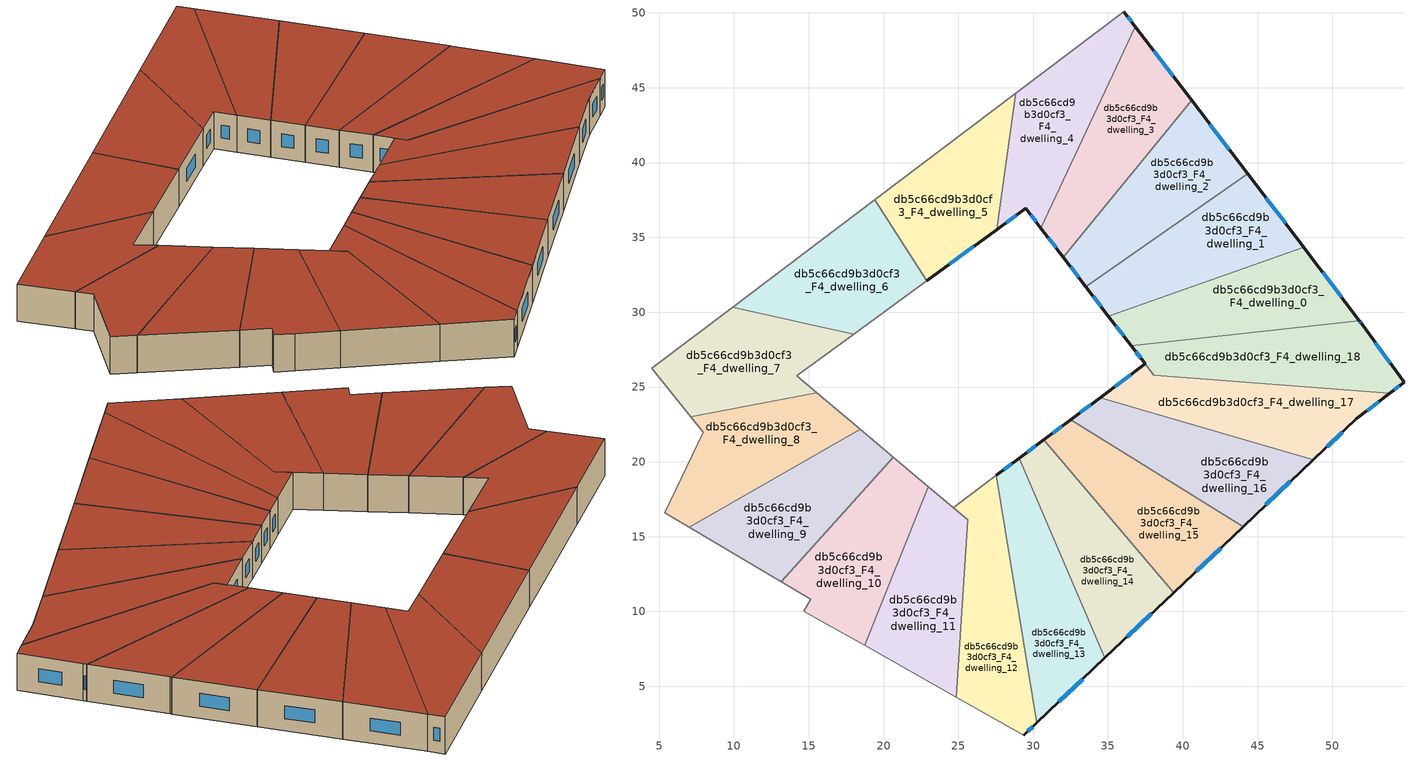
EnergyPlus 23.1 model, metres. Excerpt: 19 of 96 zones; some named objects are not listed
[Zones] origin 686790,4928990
db5c66cd9b3d0cf3_F4_dwelling_0
 floor to db5c66cd9b3d0cf3_F3_dwelling_0 (EU_floor_Construction): 48.17,34.25 51.8,29.43 36.55,27.77 35.04,29.74 48.09,34.36 z12
 wall outside (EU_wall_Construction): 35.04,29.74 36.55,27.77 / 51.8,29.43 48.17,34.25 48.09,34.36 z12:15
 wall to db5c66cd9b3d0cf3_F4_dwelling_18 (EU_wall_Construction): 36.55,27.77 51.8,29.43 z12:15
 wall to db5c66cd9b3d0cf3_F4_dwelling_1 (EU_wall_Construction): 48.09,34.36 35.04,29.74 z12:15
 window (EU_Window_Construction): 35.53,29.1 36.06,28.41 / 50.62,31 49.35,32.68 z12.98:14.02
 roof outside (EU_roof_Construction): 51.8,29.43 48.17,34.25 48.09,34.36 35.04,29.74 36.55,27.77 z15
db5c66cd9b3d0cf3_F4_dwelling_1
 floor to db5c66cd9b3d0cf3_F3_dwelling_1 (EU_floor_Construction): 44.34,39.26 48.09,34.36 35.04,29.74 33.53,31.7 z12
 wall outside (EU_wall_Construction): 33.53,31.7 35.04,29.74 / 48.09,34.36 44.34,39.26 z12:15
 wall to db5c66cd9b3d0cf3_F4_dwelling_2 (EU_wall_Construction): 44.34,39.26 33.53,31.7 z12:15
 window (EU_Window_Construction): 34.02,31.06 34.55,30.38 / 46.87,35.95 45.56,37.67 z12.98:14.02
 roof outside (EU_roof_Construction): 48.09,34.36 44.34,39.26 33.53,31.7 35.04,29.74 z15
db5c66cd9b3d0cf3_F4_dwelling_10
 floor to db5c66cd9b3d0cf3_F3_dwelling_10 (EU_floor_Construction): 22.99,18.33 18.75,7.72 15.98,9.28 14.68,10.02 15.14,10.8 13.18,11.97 20.64,20.31 z12
 wall to db5c66cd9b3d0cf3_F4_dwelling_9 (EU_wall_Construction): 20.64,20.31 13.18,11.97 z12:15
 wall adiabatic (EU_wall_Construction): 22.99,18.33 20.64,20.31 / 13.18,11.97 15.14,10.8 14.68,10.02 15.98,9.28 18.75,7.72 z12:15
 wall to db5c66cd9b3d0cf3_F4_dwelling_11 (EU_wall_Construction): 18.75,7.72 22.99,18.33 z12:15
 roof outside (EU_roof_Construction): 18.75,7.72 22.99,18.33 20.64,20.31 13.18,11.97 15.14,10.8 14.68,10.02 15.98,9.28 z15
db5c66cd9b3d0cf3_F4_dwelling_11
 floor to db5c66cd9b3d0cf3_F3_dwelling_11 (EU_floor_Construction): 25.62,16.11 24.85,4.28 18.75,7.72 22.99,18.33 z12
 wall adiabatic (EU_wall_Construction): 18.75,7.72 24.85,4.28 / 25.62,16.11 22.99,18.33 z12:15
 wall to db5c66cd9b3d0cf3_F4_dwelling_12 (EU_wall_Construction): 24.85,4.28 25.62,16.11 z12:15
 roof outside (EU_roof_Construction): 24.85,4.28 25.62,16.11 22.99,18.33 18.75,7.72 z15
db5c66cd9b3d0cf3_F4_dwelling_12
 floor to db5c66cd9b3d0cf3_F3_dwelling_12 (EU_floor_Construction): 27.55,19.1 30.24,2.55 29.37,1.72 24.85,4.28 25.62,16.11 24.65,16.93 z12
 wall outside (EU_wall_Construction): 29.37,1.72 30.24,2.55 z12:15
 wall adiabatic (EU_wall_Construction): 27.55,19.1 24.65,16.93 25.62,16.11 / 24.85,4.28 29.37,1.72 z12:15
 wall to db5c66cd9b3d0cf3_F4_dwelling_13 (EU_wall_Construction): 30.24,2.55 27.55,19.1 z12:15
 window (EU_Window_Construction): 29.65,1.99 29.96,2.28 z12.98:14.02
 roof outside (EU_roof_Construction): 30.24,2.55 27.55,19.1 24.65,16.93 25.62,16.11 24.85,4.28 29.37,1.72 z15
db5c66cd9b3d0cf3_F4_dwelling_13
 floor to db5c66cd9b3d0cf3_F3_dwelling_13 (EU_floor_Construction): 29.07,20.24 34.8,6.89 30.24,2.55 27.55,19.1 z12
 wall outside (EU_wall_Construction): 29.07,20.24 27.55,19.1 / 30.24,2.55 34.8,6.89 z12:15
 wall to db5c66cd9b3d0cf3_F4_dwelling_14 (EU_wall_Construction): 34.8,6.89 29.07,20.24 z12:15
 window (EU_Window_Construction): 28.58,19.87 28.04,19.47 / 31.73,3.96 33.32,5.48 z12.98:14.02
 roof outside (EU_roof_Construction): 34.8,6.89 29.07,20.24 27.55,19.1 30.24,2.55 z15
db5c66cd9b3d0cf3_F4_dwelling_14
 floor to db5c66cd9b3d0cf3_F3_dwelling_14 (EU_floor_Construction): 30.72,21.48 39.4,11.26 34.8,6.89 29.07,20.24 z12
 wall outside (EU_wall_Construction): 30.72,21.48 29.07,20.24 / 34.8,6.89 39.4,11.26 z12:15
 wall to db5c66cd9b3d0cf3_F4_dwelling_15 (EU_wall_Construction): 39.4,11.26 30.72,21.48 z12:15
 window (EU_Window_Construction): 30.18,21.08 29.61,20.65 / 36.3,8.31 37.9,9.84 z12.98:14.02
 roof outside (EU_roof_Construction): 39.4,11.26 30.72,21.48 29.07,20.24 34.8,6.89 z15
db5c66cd9b3d0cf3_F4_dwelling_15
 floor to db5c66cd9b3d0cf3_F3_dwelling_15 (EU_floor_Construction): 44.04,15.67 39.4,11.26 30.72,21.48 32.51,22.82 z12
 wall outside (EU_wall_Construction): 32.51,22.82 30.72,21.48 / 39.4,11.26 44.04,15.67 z12:15
 wall to db5c66cd9b3d0cf3_F4_dwelling_16 (EU_wall_Construction): 44.04,15.67 32.51,22.82 z12:15
 window (EU_Window_Construction): 31.93,22.38 31.3,21.91 / 40.9,12.7 42.53,14.24 z12.98:14.02
 roof outside (EU_roof_Construction): 44.04,15.67 32.51,22.82 30.72,21.48 39.4,11.26 z15
db5c66cd9b3d0cf3_F4_dwelling_16
 floor to db5c66cd9b3d0cf3_F3_dwelling_16 (EU_floor_Construction): 48.72,20.13 44.04,15.67 32.51,22.82 34.47,24.29 z12
 wall outside (EU_wall_Construction): 34.47,24.29 32.51,22.82 / 44.04,15.67 48.72,20.13 z12:15
 wall to db5c66cd9b3d0cf3_F4_dwelling_17 (EU_wall_Construction): 48.72,20.13 34.47,24.29 z12:15
 window (EU_Window_Construction): 33.84,23.81 33.15,23.3 / 45.56,17.12 47.2,18.68 z12.98:14.02
 roof outside (EU_roof_Construction): 48.72,20.13 34.47,24.29 32.51,22.82 44.04,15.67 z15
db5c66cd9b3d0cf3_F4_dwelling_17
 floor to db5c66cd9b3d0cf3_F3_dwelling_17 (EU_floor_Construction): 53.85,24.59 51.59,22.86 48.72,20.13 34.47,24.29 37.49,26.54 38.08,25.78 z12
 wall outside (EU_wall_Construction): 37.49,26.54 34.47,24.29 / 48.72,20.13 51.59,22.86 53.85,24.59 z12:15
 wall to db5c66cd9b3d0cf3_F4_dwelling_18 (EU_wall_Construction): 53.85,24.59 38.08,25.78 37.49,26.54 z12:15
 window (EU_Window_Construction): 36.51,25.81 35.46,25.02 / 52.33,23.42 53.11,24.03 / 49.66,21.02 50.66,21.98 z12.98:14.02
 roof outside (EU_roof_Construction): 51.59,22.86 53.85,24.59 38.08,25.78 37.49,26.54 34.47,24.29 48.72,20.13 z15
db5c66cd9b3d0cf3_F4_dwelling_18
 floor to db5c66cd9b3d0cf3_F3_dwelling_18 (EU_floor_Construction): 51.96,29.21 54.79,25.31 53.85,24.59 38.08,25.78 36.55,27.77 51.8,29.43 z12
 wall outside (EU_wall_Construction): 53.85,24.59 54.79,25.31 51.96,29.21 51.8,29.43 / 36.55,27.77 37.49,26.54 z12:15
 window (EU_Window_Construction): 51.91,29.28 51.85,29.36 / 53.87,26.58 52.88,27.94 / 54.16,24.82 54.48,25.08 / 36.85,27.37 37.18,26.94 z12.98:14.02
 roof outside (EU_roof_Construction): 54.79,25.31 51.96,29.21 51.8,29.43 36.55,27.77 38.08,25.78 53.85,24.59 z15
db5c66cd9b3d0cf3_F4_dwelling_2
 floor to db5c66cd9b3d0cf3_F3_dwelling_2 (EU_floor_Construction): 40.59,44.17 44.34,39.26 33.53,31.7 32.03,33.66 z12
 wall outside (EU_wall_Construction): 32.03,33.66 33.53,31.7 / 44.34,39.26 40.59,44.17 z12:15
 wall to db5c66cd9b3d0cf3_F4_dwelling_3 (EU_wall_Construction): 40.59,44.17 32.03,33.66 z12:15
 window (EU_Window_Construction): 32.52,33.03 33.04,32.34 / 43.12,40.86 41.81,42.57 z12.98:14.02
 roof outside (EU_roof_Construction): 44.34,39.26 40.59,44.17 32.03,33.66 33.53,31.7 z15
db5c66cd9b3d0cf3_F4_dwelling_3
 floor to db5c66cd9b3d0cf3_F3_dwelling_3 (EU_floor_Construction): 36.84,49.07 40.59,44.17 32.03,33.66 30.53,35.62 z12
 wall outside (EU_wall_Construction): 30.53,35.62 32.03,33.66 / 40.59,44.17 36.84,49.07 z12:15
 wall to db5c66cd9b3d0cf3_F4_dwelling_4 (EU_wall_Construction): 36.84,49.07 30.53,35.62 z12:15
 window (EU_Window_Construction): 31.01,34.98 31.54,34.3 / 39.37,45.76 38.06,47.47 z12.98:14.02
 roof outside (EU_roof_Construction): 32.03,33.66 40.59,44.17 36.84,49.07 30.53,35.62 z15
db5c66cd9b3d0cf3_F4_dwelling_4
 floor to db5c66cd9b3d0cf3_F3_dwelling_4 (EU_floor_Construction): 36.06,50.08 36.84,49.07 30.53,35.62 29.51,36.94 27.56,35.51 28.84,44.63 z12
 wall outside (EU_wall_Construction): 27.56,35.51 29.51,36.94 30.53,35.62 / 36.84,49.07 36.06,50.08 z12:15
 wall to db5c66cd9b3d0cf3_F4_dwelling_5 (EU_wall_Construction): 28.84,44.63 27.56,35.51 z12:15
 wall adiabatic (EU_wall_Construction): 36.06,50.08 28.84,44.63 z12:15
 window (EU_Window_Construction): 29.84,36.51 30.2,36.05 / 28.19,35.98 28.88,36.48 / 36.58,49.4 36.31,49.75 z12.98:14.02
 roof outside (EU_roof_Construction): 30.53,35.62 36.84,49.07 36.06,50.08 28.84,44.63 27.56,35.51 29.51,36.94 z15
db5c66cd9b3d0cf3_F4_dwelling_5
 floor to db5c66cd9b3d0cf3_F3_dwelling_5 (EU_floor_Construction): 28.84,44.63 27.56,35.51 22.87,32.09 19.43,37.52 z12
 wall outside (EU_wall_Construction): 22.87,32.09 27.56,35.51 z12:15
 wall to db5c66cd9b3d0cf3_F4_dwelling_6 (EU_wall_Construction): 19.43,37.52 22.87,32.09 z12:15
 wall adiabatic (EU_wall_Construction): 28.84,44.63 19.43,37.52 z12:15
 window (EU_Window_Construction): 24.4,33.2 26.04,34.4 z12.98:14.02
 roof outside (EU_roof_Construction): 27.56,35.51 28.84,44.63 19.43,37.52 22.87,32.09 z15
db5c66cd9b3d0cf3_F4_dwelling_6
 floor to db5c66cd9b3d0cf3_F3_dwelling_6 (EU_floor_Construction): 19.43,37.52 22.87,32.09 18.01,28.53 9.93,30.35 z12
 wall adiabatic (EU_wall_Construction): 18.01,28.53 22.87,32.09 / 19.43,37.52 9.93,30.35 z12:15
 wall to db5c66cd9b3d0cf3_F4_dwelling_7 (EU_wall_Construction): 9.93,30.35 18.01,28.53 z12:15
 roof outside (EU_roof_Construction): 22.87,32.09 19.43,37.52 9.93,30.35 18.01,28.53 z15
db5c66cd9b3d0cf3_F4_dwelling_7
 floor to db5c66cd9b3d0cf3_F3_dwelling_7 (EU_floor_Construction): 18.01,28.53 14.2,25.74 15.55,24.61 7.13,23 4.49,26.24 9.93,30.35 z12
 wall adiabatic (EU_wall_Construction): 15.55,24.61 14.2,25.74 18.01,28.53 / 9.93,30.35 4.49,26.24 7.13,23 z12:15
 wall to db5c66cd9b3d0cf3_F4_dwelling_8 (EU_wall_Construction): 7.13,23 15.55,24.61 z12:15
 roof outside (EU_roof_Construction): 15.55,24.61 14.2,25.74 18.01,28.53 9.93,30.35 4.49,26.24 7.13,23 z15
db5c66cd9b3d0cf3_F4_dwelling_8
 floor to db5c66cd9b3d0cf3_F3_dwelling_8 (EU_floor_Construction): 18.45,22.16 7.03,15.62 5.38,16.6 7.96,21.97 7.13,23 15.55,24.61 z12
 wall adiabatic (EU_wall_Construction): 7.13,23 7.96,21.97 5.38,16.6 7.03,15.62 / 18.45,22.16 15.55,24.61 z12:15
 wall to db5c66cd9b3d0cf3_F4_dwelling_9 (EU_wall_Construction): 7.03,15.62 18.45,22.16 z12:15
 roof outside (EU_roof_Construction): 18.45,22.16 15.55,24.61 7.13,23 7.96,21.97 5.38,16.6 7.03,15.62 z15
db5c66cd9b3d0cf3_F4_dwelling_9
 floor to db5c66cd9b3d0cf3_F3_dwelling_9 (EU_floor_Construction): 20.64,20.31 13.18,11.97 7.03,15.62 18.45,22.16 z12
 wall adiabatic (EU_wall_Construction): 20.64,20.31 18.45,22.16 / 7.03,15.62 13.18,11.97 z12:15
 roof outside (EU_roof_Construction): 13.18,11.97 20.64,20.31 18.45,22.16 7.03,15.62 z15
[Building]
EU S2 Campaign: North Axis=0; Terrain=City; Solar Distribution=FullExterior
[Site:Location]
Bologna: Latitude=44.5; Longitude=11.25; Time Zone=1; Elevation=37
[SizingPeriod:WeatherFileDays]
AnnualSizingPeriod: Begin Month=1; Begin Day of Month=1; End Month=12; End Day of Month=31; Day of Week for Start Day=Monday; Use Weather File Daylight Saving Period=No; Use Weather File Rain and Snow Indicators=No
[MATERIAL]
EU_InternalMass_Material: Roughness=MediumRough; Thickness=0.1; Conductivity=1; Density=1800; Specific Heat=900; Thermal Absorptance=0.9; Solar Absorptance=0.7; Visible Absorptance=0.7
[MATERIAL:NOMASS] Roughness=MediumRough; Thermal Absorptance=0.9; Solar Absorptance=0.7; Visible Absorptance=0.7
Name | Thermal Resistance
EU_wall_NoMass | 0.905828
EU_roof_NoMass | 0.37593
EU_floor_NoMass | 0.67114
[WINDOWMATERIAL:SIMPLEGLAZINGSYSTEM]
EU_Window_SimpleGlazing: UFactor=4.52486; Solar Heat Gain Coefficient=0.85; Visible Transmittance=0.85
[CONSTRUCTION]
EU_wall_Construction: EU_wall_NoMass
EU_roof_Construction: EU_roof_NoMass
EU_floor_Construction: EU_floor_NoMass
EU_Window_Construction: EU_Window_SimpleGlazing
EU_InternalMass_Construction: EU_InternalMass_Material
[ZONE] Type=1; Multiplier=1; Ceiling Height=autocalculate; Floor Area=autocalculate; Part of Total Floor Area=Yes
Name | Volume
db5c66cd9b3d0cf3_F4_dwelling_0; db5c66cd9b3d0cf3_F4_dwelling_9 | 170.924
db5c66cd9b3d0cf3_F4_dwelling_1; db5c66cd9b3d0cf3_F4_dwelling_15 | 170.938
db5c66cd9b3d0cf3_F4_dwelling_10; db5c66cd9b3d0cf3_F4_dwelling_14 | 170.908
db5c66cd9b3d0cf3_F4_dwelling_11 | 168.417
db5c66cd9b3d0cf3_F4_dwelling_12 | 173.427
db5c66cd9b3d0cf3_F4_dwelling_13; db5c66cd9b3d0cf3_F4_dwelling_7 | 170.931
db5c66cd9b3d0cf3_F4_dwelling_16 | 170.922
db5c66cd9b3d0cf3_F4_dwelling_17 | 172.486
db5c66cd9b3d0cf3_F4_dwelling_18 | 169.352
db5c66cd9b3d0cf3_F4_dwelling_2 | 170.917
db5c66cd9b3d0cf3_F4_dwelling_3 | 170.884
db5c66cd9b3d0cf3_F4_dwelling_4 | 170.932
db5c66cd9b3d0cf3_F4_dwelling_5 | 170.919
db5c66cd9b3d0cf3_F4_dwelling_6 | 170.921
db5c66cd9b3d0cf3_F4_dwelling_8 | 170.897
[INTERNALMASS] Construction=EU_InternalMass_Construction
Name | Zone or ZoneList | Surface Area
db5c66cd9b3d0cf3_F4_dwelling_0_EU_InternalMass | db5c66cd9b3d0cf3_F4_dwelling_0 | 56.9746
db5c66cd9b3d0cf3_F4_dwelling_1_EU_InternalMass | db5c66cd9b3d0cf3_F4_dwelling_1 | 56.9793
db5c66cd9b3d0cf3_F4_dwelling_2_EU_InternalMass | db5c66cd9b3d0cf3_F4_dwelling_2 | 56.9725
db5c66cd9b3d0cf3_F4_dwelling_3_EU_InternalMass | db5c66cd9b3d0cf3_F4_dwelling_3 | 56.9611
db5c66cd9b3d0cf3_F4_dwelling_4_EU_InternalMass | db5c66cd9b3d0cf3_F4_dwelling_4 | 56.9773
db5c66cd9b3d0cf3_F4_dwelling_5_EU_InternalMass | db5c66cd9b3d0cf3_F4_dwelling_5 | 56.973
db5c66cd9b3d0cf3_F4_dwelling_6_EU_InternalMass | db5c66cd9b3d0cf3_F4_dwelling_6 | 56.974
db5c66cd9b3d0cf3_F4_dwelling_7_EU_InternalMass | db5c66cd9b3d0cf3_F4_dwelling_7 | 56.9771
db5c66cd9b3d0cf3_F4_dwelling_8_EU_InternalMass | db5c66cd9b3d0cf3_F4_dwelling_8 | 56.9661
db5c66cd9b3d0cf3_F4_dwelling_9_EU_InternalMass | db5c66cd9b3d0cf3_F4_dwelling_9 | 56.9744
db5c66cd9b3d0cf3_F4_dwelling_10_EU_InternalMass | db5c66cd9b3d0cf3_F4_dwelling_10 | 56.9692
db5c66cd9b3d0cf3_F4_dwelling_11_EU_InternalMass | db5c66cd9b3d0cf3_F4_dwelling_11 | 56.1384
db5c66cd9b3d0cf3_F4_dwelling_12_EU_InternalMass | db5c66cd9b3d0cf3_F4_dwelling_12 | 57.8091
db5c66cd9b3d0cf3_F4_dwelling_13_EU_InternalMass | db5c66cd9b3d0cf3_F4_dwelling_13 | 56.9771
db5c66cd9b3d0cf3_F4_dwelling_14_EU_InternalMass | db5c66cd9b3d0cf3_F4_dwelling_14 | 56.9693
db5c66cd9b3d0cf3_F4_dwelling_15_EU_InternalMass | db5c66cd9b3d0cf3_F4_dwelling_15 | 56.9791
db5c66cd9b3d0cf3_F4_dwelling_16_EU_InternalMass | db5c66cd9b3d0cf3_F4_dwelling_16 | 56.9737
db5c66cd9b3d0cf3_F4_dwelling_17_EU_InternalMass | db5c66cd9b3d0cf3_F4_dwelling_17 | 57.4966
db5c66cd9b3d0cf3_F4_dwelling_18_EU_InternalMass | db5c66cd9b3d0cf3_F4_dwelling_18 | 56.4562
[OTHEREQUIPMENT] Fuel Type=Electricity; Design Level Calculation Method=Watts/Area; Power per Zone Floor Area=1; Fraction Latent=0; Fraction Radiant=0; Fraction Lost=0; Carbon Dioxide Generation Rate=0; EndUse Subcategory=EU_Step8_InternalGains
Name | Zone or ZoneList or Space or SpaceList | Schedule
EU_Step8_InternalGain_db5c66cd9b3d0cf3_F4_dwelling_0_f000 | db5c66cd9b3d0cf3_F4_dwelling_0 | EU_Step8_GainSchedule_db5c66cd9b3d0cf3_F4_dwelling_0_f000
EU_Step8_InternalGain_db5c66cd9b3d0cf3_F4_dwelling_1_f000 | db5c66cd9b3d0cf3_F4_dwelling_1 | EU_Step8_GainSchedule_db5c66cd9b3d0cf3_F4_dwelling_1_f000
EU_Step8_InternalGain_db5c66cd9b3d0cf3_F4_dwelling_2_f000 | db5c66cd9b3d0cf3_F4_dwelling_2 | EU_Step8_GainSchedule_db5c66cd9b3d0cf3_F4_dwelling_2_f000
EU_Step8_InternalGain_db5c66cd9b3d0cf3_F4_dwelling_3_f000 | db5c66cd9b3d0cf3_F4_dwelling_3 | EU_Step8_GainSchedule_db5c66cd9b3d0cf3_F4_dwelling_3_f000
EU_Step8_InternalGain_db5c66cd9b3d0cf3_F4_dwelling_4_f000 | db5c66cd9b3d0cf3_F4_dwelling_4 | EU_Step8_GainSchedule_db5c66cd9b3d0cf3_F4_dwelling_4_f000
EU_Step8_InternalGain_db5c66cd9b3d0cf3_F4_dwelling_5_f000 | db5c66cd9b3d0cf3_F4_dwelling_5 | EU_Step8_GainSchedule_db5c66cd9b3d0cf3_F4_dwelling_5_f000
EU_Step8_InternalGain_db5c66cd9b3d0cf3_F4_dwelling_6_f000 | db5c66cd9b3d0cf3_F4_dwelling_6 | EU_Step8_GainSchedule_db5c66cd9b3d0cf3_F4_dwelling_6_f000
EU_Step8_InternalGain_db5c66cd9b3d0cf3_F4_dwelling_7_f000 | db5c66cd9b3d0cf3_F4_dwelling_7 | EU_Step8_GainSchedule_db5c66cd9b3d0cf3_F4_dwelling_7_f000
EU_Step8_InternalGain_db5c66cd9b3d0cf3_F4_dwelling_8_f000 | db5c66cd9b3d0cf3_F4_dwelling_8 | EU_Step8_GainSchedule_db5c66cd9b3d0cf3_F4_dwelling_8_f000
EU_Step8_InternalGain_db5c66cd9b3d0cf3_F4_dwelling_9_f000 | db5c66cd9b3d0cf3_F4_dwelling_9 | EU_Step8_GainSchedule_db5c66cd9b3d0cf3_F4_dwelling_9_f000
EU_Step8_InternalGain_db5c66cd9b3d0cf3_F4_dwelling_10_f000 | db5c66cd9b3d0cf3_F4_dwelling_10 | EU_Step8_GainSchedule_db5c66cd9b3d0cf3_F4_dwelling_10_f000
EU_Step8_InternalGain_db5c66cd9b3d0cf3_F4_dwelling_11_f000 | db5c66cd9b3d0cf3_F4_dwelling_11 | EU_Step8_GainSchedule_db5c66cd9b3d0cf3_F4_dwelling_11_f000
EU_Step8_InternalGain_db5c66cd9b3d0cf3_F4_dwelling_12_f000 | db5c66cd9b3d0cf3_F4_dwelling_12 | EU_Step8_GainSchedule_db5c66cd9b3d0cf3_F4_dwelling_12_f000
EU_Step8_InternalGain_db5c66cd9b3d0cf3_F4_dwelling_13_f000 | db5c66cd9b3d0cf3_F4_dwelling_13 | EU_Step8_GainSchedule_db5c66cd9b3d0cf3_F4_dwelling_13_f000
EU_Step8_InternalGain_db5c66cd9b3d0cf3_F4_dwelling_14_f000 | db5c66cd9b3d0cf3_F4_dwelling_14 | EU_Step8_GainSchedule_db5c66cd9b3d0cf3_F4_dwelling_14_f000
EU_Step8_InternalGain_db5c66cd9b3d0cf3_F4_dwelling_15_f000 | db5c66cd9b3d0cf3_F4_dwelling_15 | EU_Step8_GainSchedule_db5c66cd9b3d0cf3_F4_dwelling_15_f000
EU_Step8_InternalGain_db5c66cd9b3d0cf3_F4_dwelling_16_f000 | db5c66cd9b3d0cf3_F4_dwelling_16 | EU_Step8_GainSchedule_db5c66cd9b3d0cf3_F4_dwelling_16_f000
EU_Step8_InternalGain_db5c66cd9b3d0cf3_F4_dwelling_17_f000 | db5c66cd9b3d0cf3_F4_dwelling_17 | EU_Step8_GainSchedule_db5c66cd9b3d0cf3_F4_dwelling_17_f000
EU_Step8_InternalGain_db5c66cd9b3d0cf3_F4_dwelling_18_f000 | db5c66cd9b3d0cf3_F4_dwelling_18 | EU_Step8_GainSchedule_db5c66cd9b3d0cf3_F4_dwelling_18_f000
[ZONEVENTILATION:DESIGNFLOWRATE] Schedule=EU_AlwaysOn; Design Flow Rate Calculation Method=AirChanges/Hour; Air Changes per Hour=0.73129; Ventilation Type=Natural; Fan Pressure Rise=0; Fan Total Efficiency=1; Constant Term Coefficient=1; Temperature Term Coefficient=0; Velocity Term Coefficient=0; Velocity Squared Term Coefficient=0; Minimum Indoor Temperature=-100; Maximum Indoor Temperature=100; Delta Temperature=-100; Minimum Outdoor Temperature=-100; Maximum Outdoor Temperature=100; Maximum Wind Speed=40
Name | Zone or ZoneList or Space or SpaceList
EU_ConstantAir_db5c66cd9b3d0cf3_F4_dwelling_0 | db5c66cd9b3d0cf3_F4_dwelling_0
EU_ConstantAir_db5c66cd9b3d0cf3_F4_dwelling_1 | db5c66cd9b3d0cf3_F4_dwelling_1
EU_ConstantAir_db5c66cd9b3d0cf3_F4_dwelling_2 | db5c66cd9b3d0cf3_F4_dwelling_2
EU_ConstantAir_db5c66cd9b3d0cf3_F4_dwelling_3 | db5c66cd9b3d0cf3_F4_dwelling_3
EU_ConstantAir_db5c66cd9b3d0cf3_F4_dwelling_4 | db5c66cd9b3d0cf3_F4_dwelling_4
EU_ConstantAir_db5c66cd9b3d0cf3_F4_dwelling_5 | db5c66cd9b3d0cf3_F4_dwelling_5
EU_ConstantAir_db5c66cd9b3d0cf3_F4_dwelling_6 | db5c66cd9b3d0cf3_F4_dwelling_6
EU_ConstantAir_db5c66cd9b3d0cf3_F4_dwelling_7 | db5c66cd9b3d0cf3_F4_dwelling_7
EU_ConstantAir_db5c66cd9b3d0cf3_F4_dwelling_8 | db5c66cd9b3d0cf3_F4_dwelling_8
EU_ConstantAir_db5c66cd9b3d0cf3_F4_dwelling_9 | db5c66cd9b3d0cf3_F4_dwelling_9
EU_ConstantAir_db5c66cd9b3d0cf3_F4_dwelling_10 | db5c66cd9b3d0cf3_F4_dwelling_10
EU_ConstantAir_db5c66cd9b3d0cf3_F4_dwelling_11 | db5c66cd9b3d0cf3_F4_dwelling_11
EU_ConstantAir_db5c66cd9b3d0cf3_F4_dwelling_12 | db5c66cd9b3d0cf3_F4_dwelling_12
EU_ConstantAir_db5c66cd9b3d0cf3_F4_dwelling_13 | db5c66cd9b3d0cf3_F4_dwelling_13
EU_ConstantAir_db5c66cd9b3d0cf3_F4_dwelling_14 | db5c66cd9b3d0cf3_F4_dwelling_14
EU_ConstantAir_db5c66cd9b3d0cf3_F4_dwelling_15 | db5c66cd9b3d0cf3_F4_dwelling_15
EU_ConstantAir_db5c66cd9b3d0cf3_F4_dwelling_16 | db5c66cd9b3d0cf3_F4_dwelling_16
EU_ConstantAir_db5c66cd9b3d0cf3_F4_dwelling_17 | db5c66cd9b3d0cf3_F4_dwelling_17
EU_ConstantAir_db5c66cd9b3d0cf3_F4_dwelling_18 | db5c66cd9b3d0cf3_F4_dwelling_18
[HVACTEMPLATE:ZONE:IDEALLOADSAIRSYSTEM] System Availability Schedule=EU_AlwaysOn; Maximum Heating Supply Air Temperature=50; Minimum Cooling Supply Air Temperature=13; Maximum Heating Supply Air Humidity Ratio=0.0156; Minimum Cooling Supply Air Humidity Ratio=0.0077; Heating Limit=NoLimit; Cooling Limit=NoLimit; Heating Availability Schedule=EU_AlwaysOn; Cooling Availability Schedule=EU_CoolingOff; Dehumidification Control Type=ConstantSensibleHeatRatio; Cooling Sensible Heat Ratio=0.7; Dehumidification Setpoint=60; Humidification Control Type=None; Humidification Setpoint=30; Outdoor Air Method=None; Outdoor Air Flow Rate per Person=0.00944; Outdoor Air Flow Rate per Zone Floor Area=0; Outdoor Air Flow Rate per Zone=0; Demand Controlled Ventilation Type=None; Outdoor Air Economizer Type=NoEconomizer; Heat Recovery Type=None; Sensible Heat Recovery Effectiveness=0.7; Latent Heat Recovery Effectiveness=0.65
Name | Template Thermostat
db5c66cd9b3d0cf3_F4_dwelling_0 | EU_HeatOnly_db5c66cd9b3d0cf3_F4_dwelling_0
db5c66cd9b3d0cf3_F4_dwelling_1 | EU_HeatOnly_db5c66cd9b3d0cf3_F4_dwelling_1
db5c66cd9b3d0cf3_F4_dwelling_2 | EU_HeatOnly_db5c66cd9b3d0cf3_F4_dwelling_2
db5c66cd9b3d0cf3_F4_dwelling_3 | EU_HeatOnly_db5c66cd9b3d0cf3_F4_dwelling_3
db5c66cd9b3d0cf3_F4_dwelling_4 | EU_HeatOnly_db5c66cd9b3d0cf3_F4_dwelling_4
db5c66cd9b3d0cf3_F4_dwelling_5 | EU_HeatOnly_db5c66cd9b3d0cf3_F4_dwelling_5
db5c66cd9b3d0cf3_F4_dwelling_6 | EU_HeatOnly_db5c66cd9b3d0cf3_F4_dwelling_6
db5c66cd9b3d0cf3_F4_dwelling_7 | EU_HeatOnly_db5c66cd9b3d0cf3_F4_dwelling_7
db5c66cd9b3d0cf3_F4_dwelling_8 | EU_HeatOnly_db5c66cd9b3d0cf3_F4_dwelling_8
db5c66cd9b3d0cf3_F4_dwelling_9 | EU_HeatOnly_db5c66cd9b3d0cf3_F4_dwelling_9
db5c66cd9b3d0cf3_F4_dwelling_10 | EU_HeatOnly_db5c66cd9b3d0cf3_F4_dwelling_10
db5c66cd9b3d0cf3_F4_dwelling_11 | EU_HeatOnly_db5c66cd9b3d0cf3_F4_dwelling_11
db5c66cd9b3d0cf3_F4_dwelling_12 | EU_HeatOnly_db5c66cd9b3d0cf3_F4_dwelling_12
db5c66cd9b3d0cf3_F4_dwelling_13 | EU_HeatOnly_db5c66cd9b3d0cf3_F4_dwelling_13
db5c66cd9b3d0cf3_F4_dwelling_14 | EU_HeatOnly_db5c66cd9b3d0cf3_F4_dwelling_14
db5c66cd9b3d0cf3_F4_dwelling_15 | EU_HeatOnly_db5c66cd9b3d0cf3_F4_dwelling_15
db5c66cd9b3d0cf3_F4_dwelling_16 | EU_HeatOnly_db5c66cd9b3d0cf3_F4_dwelling_16
db5c66cd9b3d0cf3_F4_dwelling_17 | EU_HeatOnly_db5c66cd9b3d0cf3_F4_dwelling_17
db5c66cd9b3d0cf3_F4_dwelling_18 | EU_HeatOnly_db5c66cd9b3d0cf3_F4_dwelling_18
[SIZING:ZONE] Zone Cooling Design Supply Air Temperature Input Method=SupplyAirTemperature; Zone Cooling Design Supply Air Temperature=13; Zone Heating Design Supply Air Temperature Input Method=SupplyAirTemperature; Zone Heating Design Supply Air Temperature=50; Zone Cooling Design Supply Air Humidity Ratio=0.008; Zone Heating Design Supply Air Humidity Ratio=0.008; Cooling Design Air Flow Method=DesignDay; Cooling Design Air Flow Rate=0; Cooling Minimum Air Flow per Zone Floor Area=0.000762; Cooling Minimum Air Flow=0; Cooling Minimum Air Flow Fraction=0.2; Heating Design Air Flow Method=DesignDay; Heating Design Air Flow Rate=0; Heating Maximum Air Flow per Zone Floor Area=0.002032; Heating Maximum Air Flow=0.141576; Heating Maximum Air Flow Fraction=0.3; Account for Dedicated Outdoor Air System=No; Dedicated Outdoor Air System Control Strategy=NeutralSupplyAir; Dedicated Outdoor Air Low Setpoint Temperature for Design=autosize; Dedicated Outdoor Air High Setpoint Temperature for Design=autosize; Zone Load Sizing Method=Sensible Load Only No Latent Load; Zone Latent Cooling Design Supply Air Humidity Ratio Input Method=HumidityRatioDifference; Zone Cooling Design Supply Air Humidity Ratio Difference=0.005; Zone Latent Heating Design Supply Air Humidity Ratio Input Method=HumidityRatioDifference; Zone Humidification Design Supply Air Humidity Ratio Difference=0.005
db5c66cd9b3d0cf3_F4_dwelling_0; db5c66cd9b3d0cf3_F4_dwelling_1; db5c66cd9b3d0cf3_F4_dwelling_2; db5c66cd9b3d0cf3_F4_dwelling_3; db5c66cd9b3d0cf3_F4_dwelling_4; db5c66cd9b3d0cf3_F4_dwelling_5; db5c66cd9b3d0cf3_F4_dwelling_6; db5c66cd9b3d0cf3_F4_dwelling_7; db5c66cd9b3d0cf3_F4_dwelling_8; db5c66cd9b3d0cf3_F4_dwelling_9; db5c66cd9b3d0cf3_F4_dwelling_10; db5c66cd9b3d0cf3_F4_dwelling_11; db5c66cd9b3d0cf3_F4_dwelling_12; db5c66cd9b3d0cf3_F4_dwelling_13; db5c66cd9b3d0cf3_F4_dwelling_14; db5c66cd9b3d0cf3_F4_dwelling_15; db5c66cd9b3d0cf3_F4_dwelling_16; db5c66cd9b3d0cf3_F4_dwelling_17; db5c66cd9b3d0cf3_F4_dwelling_18
[SCHEDULE:CONSTANT]
Name | Hourly Value
EU_AlwaysOn | 1
EU_CoolingOff | 0
[SCHEDULE:FILE] Column Number=1; Rows to Skip at Top=0; Number of Hours of Data=8760; Column Separator=Comma; Interpolate to Timestep=No; Minutes per Item=60; Adjust Schedule for Daylight Savings=Yes
Name | File
EU_Step8_GainSchedule_db5c66cd9b3d0cf3_F4_dwelling_0_f000 | ../../schedules/db5c66cd9b3d0cf3/db5c66cd9b3d0cf3_F4_dwelling_0_f000_gain.csv
EU_Step8_GainSchedule_db5c66cd9b3d0cf3_F4_dwelling_1_f000 | ../../schedules/db5c66cd9b3d0cf3/db5c66cd9b3d0cf3_F4_dwelling_1_f000_gain.csv
EU_Step8_GainSchedule_db5c66cd9b3d0cf3_F4_dwelling_2_f000 | ../../schedules/db5c66cd9b3d0cf3/db5c66cd9b3d0cf3_F4_dwelling_2_f000_gain.csv
EU_Step8_GainSchedule_db5c66cd9b3d0cf3_F4_dwelling_3_f000 | ../../schedules/db5c66cd9b3d0cf3/db5c66cd9b3d0cf3_F4_dwelling_3_f000_gain.csv
EU_Step8_GainSchedule_db5c66cd9b3d0cf3_F4_dwelling_4_f000 | ../../schedules/db5c66cd9b3d0cf3/db5c66cd9b3d0cf3_F4_dwelling_4_f000_gain.csv
EU_Step8_GainSchedule_db5c66cd9b3d0cf3_F4_dwelling_5_f000 | ../../schedules/db5c66cd9b3d0cf3/db5c66cd9b3d0cf3_F4_dwelling_5_f000_gain.csv
EU_Step8_GainSchedule_db5c66cd9b3d0cf3_F4_dwelling_6_f000 | ../../schedules/db5c66cd9b3d0cf3/db5c66cd9b3d0cf3_F4_dwelling_6_f000_gain.csv
EU_Step8_GainSchedule_db5c66cd9b3d0cf3_F4_dwelling_7_f000 | ../../schedules/db5c66cd9b3d0cf3/db5c66cd9b3d0cf3_F4_dwelling_7_f000_gain.csv
EU_Step8_GainSchedule_db5c66cd9b3d0cf3_F4_dwelling_8_f000 | ../../schedules/db5c66cd9b3d0cf3/db5c66cd9b3d0cf3_F4_dwelling_8_f000_gain.csv
EU_Step8_GainSchedule_db5c66cd9b3d0cf3_F4_dwelling_9_f000 | ../../schedules/db5c66cd9b3d0cf3/db5c66cd9b3d0cf3_F4_dwelling_9_f000_gain.csv
EU_Step8_GainSchedule_db5c66cd9b3d0cf3_F4_dwelling_10_f000 | ../../schedules/db5c66cd9b3d0cf3/db5c66cd9b3d0cf3_F4_dwelling_10_f000_gain.csv
EU_Step8_GainSchedule_db5c66cd9b3d0cf3_F4_dwelling_11_f000 | ../../schedules/db5c66cd9b3d0cf3/db5c66cd9b3d0cf3_F4_dwelling_11_f000_gain.csv
EU_Step8_GainSchedule_db5c66cd9b3d0cf3_F4_dwelling_12_f000 | ../../schedules/db5c66cd9b3d0cf3/db5c66cd9b3d0cf3_F4_dwelling_12_f000_gain.csv
EU_Step8_GainSchedule_db5c66cd9b3d0cf3_F4_dwelling_13_f000 | ../../schedules/db5c66cd9b3d0cf3/db5c66cd9b3d0cf3_F4_dwelling_13_f000_gain.csv
EU_Step8_GainSchedule_db5c66cd9b3d0cf3_F4_dwelling_14_f000 | ../../schedules/db5c66cd9b3d0cf3/db5c66cd9b3d0cf3_F4_dwelling_14_f000_gain.csv
EU_Step8_GainSchedule_db5c66cd9b3d0cf3_F4_dwelling_15_f000 | ../../schedules/db5c66cd9b3d0cf3/db5c66cd9b3d0cf3_F4_dwelling_15_f000_gain.csv
EU_Step8_GainSchedule_db5c66cd9b3d0cf3_F4_dwelling_16_f000 | ../../schedules/db5c66cd9b3d0cf3/db5c66cd9b3d0cf3_F4_dwelling_16_f000_gain.csv
EU_Step8_GainSchedule_db5c66cd9b3d0cf3_F4_dwelling_17_f000 | ../../schedules/db5c66cd9b3d0cf3/db5c66cd9b3d0cf3_F4_dwelling_17_f000_gain.csv
EU_Step8_GainSchedule_db5c66cd9b3d0cf3_F4_dwelling_18_f000 | ../../schedules/db5c66cd9b3d0cf3/db5c66cd9b3d0cf3_F4_dwelling_18_f000_gain.csv
